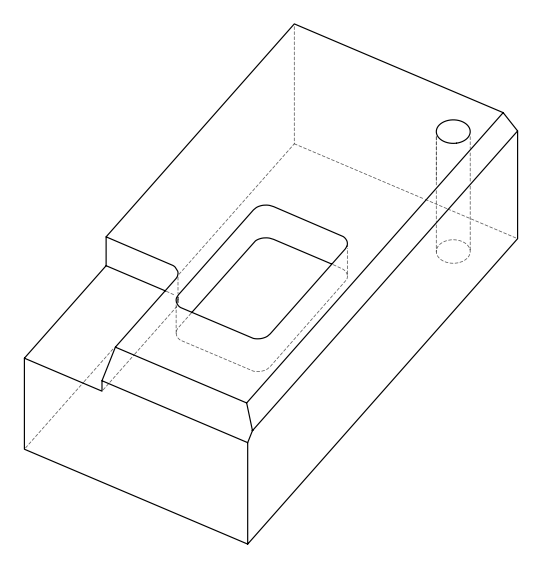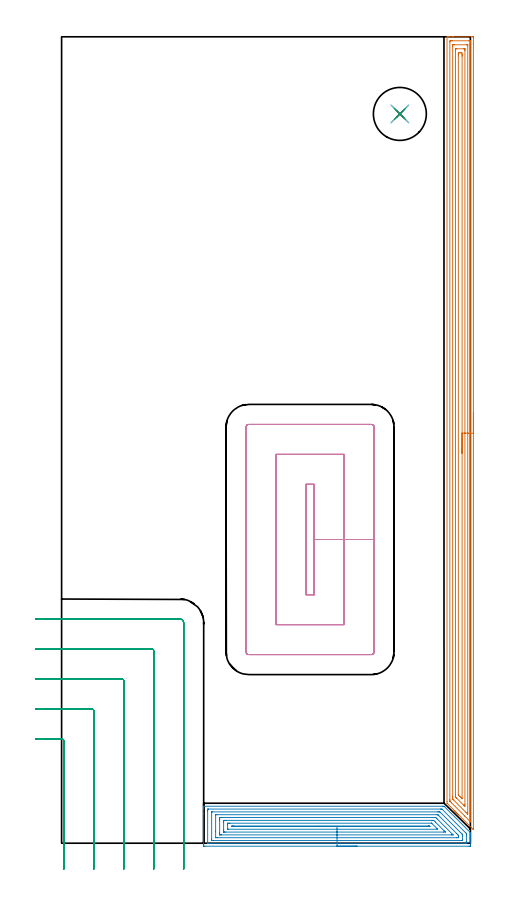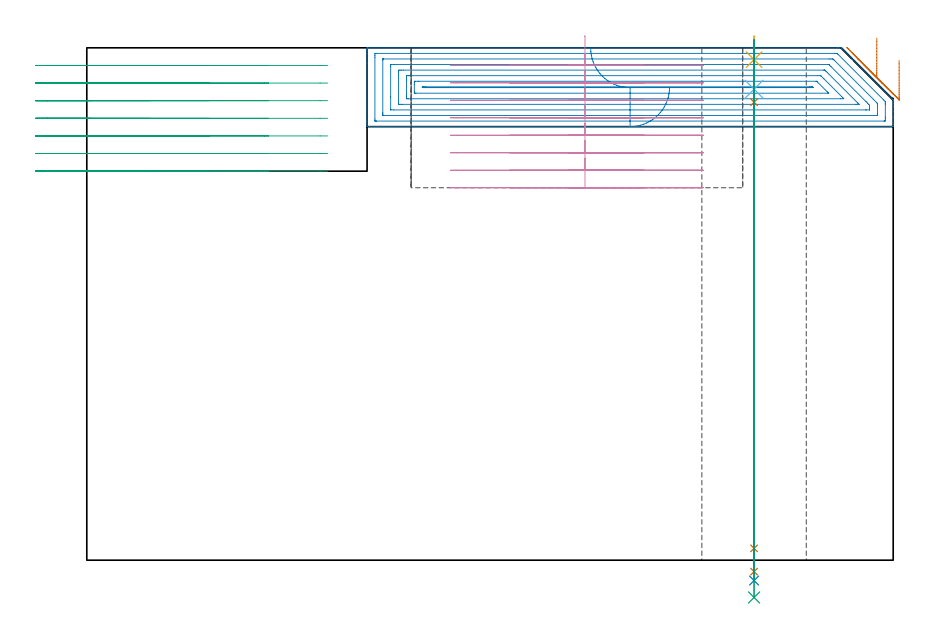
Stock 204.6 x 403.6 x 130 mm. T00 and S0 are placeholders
(PLAN: 9 operations, 6 tool changes, 49.7 min)
(1 AREA_MILL | FG_CHAMFER_SURFACE | UGT0205_001 | 15.88 min | 35017 mm3)
(2 AREA_MILL_1 | FG_CHAMFER_SURFACE_1 | UGT0205_001 | 8.46 min | 27061 mm3)
(3 MILL_CORNER_NOTCH_RECTANGULAR | CORNER_NOTCH_RECTANGULAR | UGT0201_094 | Follow Part, ap 5, ae 75% | 10.69 min | 269443 mm3)
(4 MILL_RECTANGULAR_POCKET | POCKET_RECTANGULAR_STRAIGHT | UGT0201_094 | Follow Part, ap 5, ae 75% | 12.86 min | 399758 mm3)
(5 SPOT_DRILL | STEP1HOLE | NXT0321_9005460120000 | 0.05 min | 168 mm3)
(6 DRILL_BLIND_HOLE_INTO_CENTER | STEP1HOLE | NXT0301_041 | 0.05 min | 281 mm3)
(7 GUN_DRILL_THROUGH_HOLE | STEP1HOLE | UGT0307_002 | 0.59 min | 3388 mm3)
(8 SPADE_DRILL_TO_ENLARGE_THROUGH_HOLE | STEP1HOLE | UGT0306_007 | 0.55 min | 23902 mm3)
(9 DRILL_TO_ENLARGE_THROUGH_HOLE | STEP1HOLE | UGT0301_388 | 0.57 min | 43898 mm3)
(TOOL UGT0205_001 | Chamfer Mill 20 x 3 x 45 deg. | D20 FL50 Z2)
(TOOL UGT0201_094 | End mill 20 mm | D20 FL38 Z4)
(TOOL NXT0321_9005460120000 | NC Spot Drill, 142deg, 12mm, Carbide, Uncoated | D12 PA142 FL30 Z2)
(TOOL NXT0301_041 | Carbide Drill 7mm [860.1-0700-035A1-MM 2214] | D7 PA140 FL53 Z2)
(TOOL UGT0307_002 | Gun Drill 6 mm | D6 PA130 FL24 Z1)
(TOOL UGT0306_007 | Spade Drill 16.5mm | D16.5 PA132 FL10 Z2)
(TOOL UGT0301_388 | Twist Drill 26.5 mm | D26.5 PA118 FL165 Z2)
(OP 1 AREA_MILL)
G17 G21 G94 G90
T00 M6
G54
G17 G0 G90 X206.1 Y215.2 S1061 M3
G43 Z140. H0
Z126.8
G94 G1 Y215.162 Z125.928 F250.
Y215.048 Z125.064
Y214.859 Z124.212
Y214.597 Z123.38
Y214.263 Z122.574
Y213.86 Z121.8
Y213.392 Z121.064
Y212.86 Z120.372
Y212.271 Z119.729
Y211.628 Z119.14
Y210.936 Z118.609
Y210.2 Z118.14
Y209.426 Z117.737
Y208.62 Z117.403
Y207.788 Z117.141
Y206.936 Z116.952
Y206.072 Z116.838
Y205.2 Z116.8
Y6.967
X206.093 Y6.819 Z116.806
X205.935 Y6.966 Z116.965
X198.79 Y14.11 Z124.108
X198.62 Y14.278 Z124.275
X198.454 Y14.445 Z124.443
X198.343 Y14.556 Z124.555
X198.179 Y14.718 Z124.715
X198.02 Y14.879 Z124.877
X197.897 Y15.002 Z125.001
X197.739 Y15.158 Z125.156
X197.586 Y15.313 Z125.311
X197.45 Y15.449 Z125.448
X197.299 Y15.599 Z125.596
X197.152 Y15.747 Z125.746
X197.004 Y15.895 Z125.894
X196.859 Y16.039 Z126.037
X196.718 Y16.181 Z126.18
X196.557 Y16.342 Z126.341
X196.419 Y16.479 Z126.477
X192.987 Y19.914 Z129.911
X192.906 Y19.999 Z129.992
X192.9 Y20.806 Z130.
Y403.434
X192.906 Y403.59 Z129.993
X193.225 Y403.6 Z129.675
X193.563 Z129.336
X194.217 Z128.677
X195.425 Z127.472
X195.978 Z126.916
X205.663 Z117.234
X205.942 Y403.598 Z116.955
X206.092 Y403.59 Z116.806
X206.099 Y403.438 Z116.799
X206.1 Y402.988 Z116.8
Y399.897
Y205.2
X204.686 Z118.214
X204.685 Y11.083 Z118.215
X204.679 Y10.687 Z118.221
X204.665 Y10.696 Z118.235
X204.627 Y10.727 Z118.273
X204.591 Y10.76 Z118.309
X201.786 Y13.564 Z121.114
X195.098 Y20.252 Z127.802
X194.545 Y20.807 Z128.355
X194.358 Y21.001 Z128.542
X194.327 Y21.034 Z128.573
X194.321 Y21.057 Z128.579
X194.318 Y21.105 Z128.582
X194.316 Y21.204 Z128.584
X194.314 Y21.601 Z128.586
Y21.7
X194.315 Y401.103 Z128.585
X194.316 Y401.202 Z128.584
X194.321 Y401.589 Z128.579
X194.708 Y401.597 Z128.192
X195.098 Y401.599 Z127.802
X195.586 Y401.6 Z127.314
X203.902 Y401.599 Z118.998
X204.393 Y401.596 Z118.507
X204.594 Y401.59 Z118.306
X204.679 Y401.562 Z118.221
X204.684 Y401.302 Z118.216
X204.685 Y401.202 Z118.215
X204.686 Y400.407 Z118.214
Y205.2
X203.272 Z119.628
X203.271 Y15.196 Z119.629
X203.267 Y14.556 Z119.633
X203.266 Y14.551 Z119.634
X203.25 Y14.556 Z119.65
X203.022 Y14.78 Z119.878
X202.35 Y15.449 Z120.55
X196.1 Y21.7 Z126.8
X195.978 Y21.823 Z126.922
X195.791 Y22.017 Z127.109
X195.746 Y22.065 Z127.154
X195.736 Y22.171 Z127.164
X195.732 Y22.339 Z127.168
X195.73 Y22.593 Z127.17
X195.729 Y22.846 Z127.171
X195.728 Y23.485 Z127.172
X195.729 Y398.776 Z127.171
X195.734 Y399.416 Z127.166
X195.735 Y399.541 Z127.165
X195.742 Y399.591 Z127.158
X195.801 Y399.596 Z127.099
X195.978 Y399.598 Z126.922
X196.677 Y399.6 Z126.223
X202.84 Z120.06
X203.022 Y399.598 Z119.878
X203.203 Y399.593 Z119.697
X203.253 Y399.59 Z119.647
X203.265 Y399.582 Z119.635
X203.267 Y399.567 Z119.633
X203.27 Y399.5 Z119.63
X203.271 Y399.416 Z119.629
Y399.163
X203.272 Y205.2 Z119.628
X201.857 Z121.043
Y19.31
X201.855 Y19.021 Z121.045
X201.85 Y18.423 Z121.05
X201.261 Y18.989 Z121.639
X201.228 Y19.021 Z121.672
X197.656 Y22.593 Z125.244
X197.571 Y22.68 Z125.329
X197.396 Y22.865 Z125.504
X197.15 Y23.127 Z125.75
X197.147 Y23.193 Z125.753
X197.145 Y23.485 Z125.755
X197.143 Y24.09 Z125.757
Y24.378
Y396.737
X197.147 Y397.338 Z125.753
X197.15 Y397.542 Z125.75
X197.16 Y397.59 Z125.74
X197.208 Y397.593 Z125.692
X197.314 Y397.596 Z125.586
X197.739 Y397.6 Z125.161
X197.769 Z125.131
X201.29 Z121.61
X201.689 Y397.598 Z121.211
X201.789 Y397.595 Z121.111
X201.837 Y397.59 Z121.063
X201.851 Y397.586 Z121.049
X201.852 Y397.57 Z121.048
X201.855 Y397.471 Z121.045
X201.857 Y397.025 Z121.043
Y396.737
Y205.2
X200.443 Z122.457
Y22.529
X200.442 Y22.465 Z122.458
X200.439 Y22.338 Z122.461
X200.436 Y22.273 Z122.464
X200.421 Y22.284 Z122.479
X200.38 Y22.321 Z122.52
X200.106 Y22.593 Z122.794
X199.5 Y23.198 Z123.4
X199.213 Y23.485 Z123.687
X198.62 Y24.082 Z124.28
X198.586 Y24.12 Z124.314
X198.57 Y24.139 Z124.33
X198.564 Y24.189 Z124.336
X198.559 Y24.315 Z124.341
X198.557 Y24.378 Z124.343
Y394.122
X198.561 Y394.951 Z124.339
X198.563 Y395.008 Z124.337
X198.62 Y395.59 Z124.28
X198.864 Y395.596 Z124.036
X199.5 Y395.599 Z123.4
X199.742 Y395.598 Z123.158
X200.38 Y395.59 Z122.52
X200.436 Y394.951 Z122.464
X200.44 Y394.891 Z122.46
X200.443 Y394.058 Z122.457
Y393.995
Y205.2
Y204.328 Z122.495
Y203.464 Z122.609
Y202.612 Z122.798
Y201.78 Z123.06
Y200.974 Z123.394
Y200.2 Z123.797
Y199.464 Z124.265
Y198.772 Z124.796
Y198.129 Z125.386
Y197.54 Z126.029
Y197.008 Z126.721
Y196.54 Z127.457
Y196.137 Z128.231
Y195.803 Z129.037
Y195.541 Z129.869
Y195.352 Z130.72
Y195.238 Z131.585
Y195.2 Z132.457
G0 Z140.
M5
M2
(OP 2 AREA_MILL_1)
G17 G21 G94 G90
T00 M6
G54
G17 G0 G90 X147.85 Y-1.5 S1061 M3
G43 Z140. H0
Z120.
G94 G1 X147.812 Z119.128 F250.
X147.698 Z118.263
X147.509 Z117.412
X147.247 Z116.58
X146.913 Z115.774
X146.51 Z115.
X146.042 Z114.264
X145.51 Z113.572
X144.921 Z112.929
X144.278 Z112.34
X143.586 Z111.808
X142.85 Z111.34
X142.076 Z110.937
X141.27 Z110.603
X140.438 Z110.341
X139.587 Z110.152
X138.722 Z110.038
X137.85 Z110.
X71.722
X71.104 Y-1.498 Z109.999
X71.102 Y-1.497 Z110.001
X71.1 Y-0.881 Z110.616
Y-0.259 Z111.238
Y14.579 Z126.074
Y16.988 Z128.483
Y17.687 Z129.187
Y18.015 Z129.515
Y18.433 Z129.924
X71.101 Y18.453 Z129.945
X71.11 Y18.497 Z129.988
X71.275 Y18.5 Z130.
X190.574
X191.403 Y18.494 Z129.992
X191.467 Y18.433 Z129.932
X204.527 Y5.373 Z116.871
X204.59 Y5.306 Z116.803
X204.6 Y5.023 Z116.523
Y4.286 Z115.786
Y3.586 Z115.082
Y2.343 Z113.84
Y0.906 Z112.402
Y-0.881 Z110.616
X204.598 Y-1.497 Z110.
X204.595 Y-1.498 Z109.999
X203.978 Y-1.5 Z110.
X137.85
Y-0.086 Z111.414
X73.509
X73.411 Y-0.085 Z111.415
X73.215 Y-0.08 Z111.42
X73.109 Y-0.075 Z111.425
X73.105 Y-0.046 Z111.454
X73.102 Y0.012 Z111.512
X73.1 Y0.421 Z111.921
Y16.094 Z127.594
X73.102 Y16.502 Z128.002
X73.11 Y16.988 Z128.488
X73.125 Y17.079 Z128.579
X73.313 Y17.084 Z128.584
X73.411 Y17.086 Z128.586
X189.778
X189.975 Y17.084 Z128.584
X190.36 Y17.078 Z128.578
X190.459 Y16.988 Z128.488
X190.574 Y16.876 Z128.376
X202.191 Y5.259 Z116.759
X202.571 Y4.867 Z116.367
X202.59 Y4.48 Z115.98
X202.599 Y4.072 Z115.572
X202.6 Y0.906 Z112.406
X202.599 Y0.498 Z111.998
X202.59 Y0.012 Z111.512
X202.575 Y-0.079 Z111.421
X202.388 Y-0.084 Z111.416
X202.289 Y-0.086 Z111.414
X137.85
Y1.328 Z112.828
X75.767 Y1.329 Z112.829
X75.296 Y1.331 Z112.831
X75.14 Y1.334 Z112.834
X75.12 Y1.335 Z112.835
X75.11 Y1.368 Z112.868
X75.105 Y1.472 Z112.972
X75.102 Y1.603 Z113.103
X75.1 Y1.799 Z113.299
Y1.996 Z113.496
X75.101 Y15.396 Z126.896
X75.105 Y15.593 Z127.093
X75.11 Y15.648 Z127.148
X75.114 Y15.666 Z127.166
X75.121 Y15.667 Z127.167
X75.179 Y15.67 Z127.17
X75.296 Y15.671 Z127.171
X188.316
X188.787 Y15.67 Z127.17
X189.214 Y15.667 Z127.167
X189.322 Y15.665 Z127.165
X189.557 Y15.439 Z126.939
X189.68 Y15.32 Z126.82
X199.628 Y5.373 Z116.873
X200.404 Y4.593 Z116.093
X200.51 Y4.48 Z115.98
X200.59 Y4.379 Z115.879
X200.596 Y4.288 Z115.788
X200.599 Y3.586 Z115.086
X200.6 Y3.39 Z114.89
Y1.799 Z113.299
Y1.603 Z113.103
X200.595 Y1.407 Z112.907
X200.59 Y1.352 Z112.852
X200.586 Y1.334 Z112.834
X200.579 Y1.333 Z112.833
X200.521 Y1.33 Z112.83
X200.404 Y1.329 Z112.829
X137.85 Y1.328 Z112.828
Y2.743 Z114.243
X77.927
X77.131 Y2.748 Z114.248
X77.114 Y2.749 Z114.249
X77.11 Y2.765 Z114.265
X77.105 Y2.818 Z114.318
X77.102 Y2.925 Z114.425
X77.1 Y6.027 Z117.527
Y13.852 Z125.352
X77.102 Y14.072 Z125.572
X77.105 Y14.181 Z125.681
X77.11 Y14.235 Z125.735
X77.115 Y14.251 Z125.751
X77.139 Y14.252 Z125.752
X77.977 Y14.257 Z125.757
X78.027
X187.943
X188.154 Y14.255 Z125.755
X188.258 Y14.252 Z125.752
X188.28 Y14.251 Z125.751
X188.327 Y14.212 Z125.712
X188.43 Y14.114 Z125.614
X188.787 Y13.764 Z125.264
X197.723 Y4.828 Z116.328
X198.068 Y4.48 Z115.98
X198.413 Y4.127 Z115.627
X198.59 Y3.929 Z115.429
X198.594 Y3.822 Z115.322
X198.6 Y3.603 Z115.103
Y3.148 Z114.648
X198.598 Y2.928 Z114.428
X198.595 Y2.819 Z114.319
X198.59 Y2.765 Z114.265
X198.585 Y2.749 Z114.249
X198.562 Y2.748 Z114.248
X197.723 Y2.743 Z114.243
X197.673
X137.85
Y4.157 Z115.657
X80.087
X79.765 Y4.158 Z115.658
X79.189 Y4.162 Z115.662
X79.13 Y4.164 Z115.664
X79.11 Y4.178 Z115.678
X79.104 Y4.247 Z115.747
X79.102 Y4.48 Z115.98
X79.1 Y5.144 Z116.644
X79.101 Y11.627 Z123.127
X79.103 Y12.288 Z123.788
X79.11 Y12.52 Z124.02
X79.128 Y12.836 Z124.336
X79.445 Y12.84 Z124.34
X79.765 Y12.842 Z124.342
X80.335 Y12.843 Z124.343
X186.999
X187.107 Y12.842 Z124.342
X187.193 Y12.839 Z124.339
X187.246 Y12.836 Z124.336
X187.283 Y12.807 Z124.307
X187.577 Y12.52 Z124.02
X187.893 Y12.208 Z123.708
X195.622 Y4.48 Z115.98
X195.936 Y4.164 Z115.664
Y4.159 Z115.659
X195.364 Y4.157 Z115.657
X195.042
X137.85
Y5.571 Z117.071
X82.247
X81.552 Y5.572 Z117.072
X81.351 Y5.574 Z117.074
X81.18 Y5.578 Z117.078
X81.11 Y5.585 Z117.085
X81.107 Y5.626 Z117.126
X81.102 Y5.823 Z117.323
X81.1 Y6.266 Z117.766
Y6.718 Z118.218
Y10.292 Z121.792
X81.101 Y10.734 Z122.234
X81.104 Y11.182 Z122.682
X81.11 Y11.335 Z122.835
X81.126 Y11.422 Z122.922
X81.204 Y11.424 Z122.924
X81.552 Y11.428 Z122.928
X81.75 Y11.429 Z122.929
X82.445
X185.411 Y11.428 Z122.928
X186.106 Y11.423 Z122.923
X186.2 Y11.422 Z122.922
X186.301 Y11.339 Z122.839
X186.999 Y10.653 Z122.153
X191.467 Y6.185 Z117.685
X191.817 Y5.83 Z117.33
X191.99 Y5.652 Z117.152
X192.059 Y5.578 Z117.078
X191.269 Y5.571 Z117.071
X137.85
Y6.985 Z118.485
X83.513 Y6.986 Z118.486
X83.339 Y6.987 Z118.487
X83.165 Y6.99 Z118.49
X83.122 Y6.992 Z118.492
X83.11 Y7.018 Z118.518
X83.105 Y7.08 Z118.58
X83.102 Y7.16 Z118.66
X83.1 Y7.398 Z118.898
Y9.185 Z120.685
X83.107 Y9.84 Z121.34
X83.11 Y9.959 Z121.459
X83.115 Y10.008 Z121.508
X83.169 Y10.01 Z121.51
X83.339 Y10.012 Z121.512
X84.058 Y10.015 Z121.515
X84.233
X185.038 Y10.014 Z121.514
X185.125 Y10.012 Z121.512
X185.167 Y10.009 Z121.509
X185.185 Y10.006 Z121.506
X185.212 Y9.986 Z121.486
X185.361 Y9.84 Z121.34
X187.893 Y7.31 Z118.81
X188.042 Y7.16 Z118.66
X188.188 Y7.007 Z118.507
X188.201 Y6.991 Z118.491
X188.2 Y6.99 Z118.49
X188.172 Y6.987 Z118.487
X188.126 Y6.986 Z118.486
X188.068 Y6.985 Z118.485
X137.85
Y8.399 Z119.899
X86.02 Y8.4 Z119.9
X85.672 Y8.401 Z119.901
X85.327 Y8.404 Z119.904
X85.126 Y8.407 Z119.907
X85.11 Y8.513 Z120.013
X85.126 Y8.593 Z120.093
X85.475 Y8.598 Z120.098
X85.819 Y8.6 Z120.1
X86.02
X183.425
X183.773 Y8.598 Z120.098
X183.972 Y8.594 Z120.094
X184.153 Y8.589 Z120.089
X184.318 Y8.43 Z119.93
X184.333 Y8.41 Z119.91
X184.318 Y8.407 Z119.907
X183.97 Y8.401 Z119.901
X183.079 Y8.399 Z119.899
X137.85
X136.978 Z119.938
X136.114 Z120.051
X135.262 Z120.24
X134.43 Z120.503
X133.624 Z120.836
X132.85 Z121.239
X132.114 Z121.708
X131.422 Z122.239
X130.779 Z122.828
X130.19 Z123.472
X129.659 Z124.164
X129.19 Z124.899
X128.787 Z125.673
X128.453 Z126.479
X128.191 Z127.311
X128.002 Z128.163
X127.888 Z129.028
X127.85 Z129.899
G0 Z140.
M5
M2
(OP 3 MILL_CORNER_NOTCH_RECTANGULAR)
G17 G21 G94 G90
T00 M6
G54
G17 G0 G90 X1.1 Y-13. S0 M3
G43 Z140. H0
Z125.528
G94 G1 Y-10. F250.
Y51.206 F500.
G3 X0.106 Y52.2 R1.
G1 X-10.
X-13. F250.
G0 Z140.
X16.1 Y-13.
Z125.528
G1 Y-10.
Y66.205 F500.
G3 X15.105 Y67.2 R1.
G1 X-10.
X-13. F250.
G0 Z140.
X31.1 Y-13.
Z125.528
G1 Y-10.
Y81.205 F500.
G3 X30.105 Y82.2 R1.
G1 X-10.
X-13. F250.
G0 Z140.
X46.1 Y-13.
Z125.528
G1 Y-10.
Y96.205 F500.
G3 X45.105 Y97.2 R1.
G1 X-10.
X-13. F250.
G0 Z140.
X61.1 Y-13.
Z125.528
G1 Y-10.
Y110.3 F500.
G3 X59.2 Y112.2 R1.9
G1 X-10.
X-13. F250.
G0 Z140.
X1.1 Y-13.
Z121.057
G1 Y-10.
Y51.206 F500.
G3 X0.106 Y52.2 R1.
G1 X-10.
X-13. F250.
G0 Z140.
X16.1 Y-13.
Z121.057
G1 Y-10.
Y66.205 F500.
G3 X15.105 Y67.2 R1.
G1 X-10.
X-13. F250.
G0 Z140.
X31.1 Y-13.
Z121.057
G1 Y-10.
Y81.205 F500.
G3 X30.105 Y82.2 R1.
G1 X-10.
X-13. F250.
G0 Z140.
X46.1 Y-13.
Z121.057
G1 Y-10.
Y96.205 F500.
G3 X45.105 Y97.2 R1.
G1 X-10.
X-13. F250.
G0 Z140.
X61.1 Y-13.
Z121.057
G1 Y-10.
Y110.3 F500.
G3 X59.2 Y112.2 R1.9
G1 X-10.
X-13. F250.
G0 Z140.
X1.1 Y-13.
Z116.586
G1 Y-10.
Y51.206 F500.
G3 X0.106 Y52.2 R1.
G1 X-10.
X-13. F250.
G0 Z140.
X16.1 Y-13.
Z116.586
G1 Y-10.
Y66.206 F500.
G3 X15.105 Y67.2 R1.
G1 X-10.
X-13. F250.
G0 Z140.
X31.1 Y-13.
Z116.586
G1 Y-10.
Y81.205 F500.
G3 X30.105 Y82.2 R1.
G1 X-10.
X-13. F250.
G0 Z140.
X46.1 Y-13.
Z116.586
G1 Y-10.
Y96.205 F500.
G3 X45.105 Y97.2 R1.
G1 X-10.
X-13. F250.
G0 Z140.
X61.1 Y-13.
Z116.586
G1 Y-10.
Y110.3 F500.
G3 X59.2 Y112.2 R1.9
G1 X-10.
X-13. F250.
G0 Z140.
X1.1 Y-13.
Z112.114
G1 Y-10.
Y51.206 F500.
G3 X0.106 Y52.2 R1.
G1 X-10.
X-13. F250.
G0 Z140.
X16.1 Y-13.
Z112.114
G1 Y-10.
Y66.206 F500.
G3 X15.105 Y67.2 R1.
G1 X-10.
X-13. F250.
G0 Z140.
X31.1 Y-13.
Z112.114
G1 Y-10.
Y81.205 F500.
G3 X30.105 Y82.2 R1.
G1 X-10.
X-13. F250.
G0 Z140.
X46.1 Y-13.
Z112.114
G1 Y-10.
Y96.205 F500.
G3 X45.105 Y97.2 R1.
G1 X-10.
X-13. F250.
G0 Z140.
X61.1 Y-13.
Z112.114
G1 Y-10.
Y110.3 F500.
G3 X59.2 Y112.2 R1.9
G1 X-10.
X-13. F250.
G0 Z140.
X1.1 Y-13.
Z107.643
G1 Y-10.
Y51.206 F500.
G3 X0.106 Y52.2 R1.
G1 X-10.
X-13. F250.
G0 Z140.
X16.1 Y-13.
Z107.643
G1 Y-10.
Y66.205 F500.
G3 X15.105 Y67.2 R1.
G1 X-10.
X-13. F250.
G0 Z140.
X31.1 Y-13.
Z107.643
G1 Y-10.
Y81.205 F500.
G3 X30.105 Y82.2 R1.
G1 X-10.
X-13. F250.
G0 Z140.
X46.1 Y-13.
Z107.643
G1 Y-10.
Y96.205 F500.
G3 X45.105 Y97.2 R1.
G1 X-10.
X-13. F250.
G0 Z140.
X61.1 Y-13.
Z107.643
G1 Y-10.
Y110.3 F500.
G3 X59.2 Y112.2 R1.9
G1 X-10.
X-13. F250.
G0 Z140.
X1.1 Y-13.
Z103.171
G1 Y-10.
Y51.206 F500.
G3 X0.106 Y52.2 R1.
G1 X-10.
X-13. F250.
G0 Z140.
X16.1 Y-13.
Z103.171
G1 Y-10.
Y66.205 F500.
G3 X15.105 Y67.2 R1.
G1 X-10.
X-13. F250.
G0 Z140.
X31.1 Y-13.
Z103.171
G1 Y-10.
Y81.205 F500.
G3 X30.105 Y82.2 R1.
G1 X-10.
X-13. F250.
G0 Z140.
X46.1 Y-13.
Z103.171
G1 Y-10.
Y96.205 F500.
G3 X45.105 Y97.2 R1.
G1 X-10.
X-13. F250.
G0 Z140.
X61.1 Y-13.
Z103.171
G1 Y-10.
Y110.3 F500.
G3 X59.2 Y112.2 R1.9
G1 X-10.
X-13. F250.
G0 Z140.
X1.1 Y-13.
Z98.7
G1 Y-10.
Y51.206 F500.
G3 X0.106 Y52.2 R1.
G1 X-10.
X-13. F250.
G0 Z140.
X16.1 Y-13.
Z98.7
G1 Y-10.
Y66.205 F500.
G3 X15.105 Y67.2 R1.
G1 X-10.
X-13. F250.
G0 Z140.
X31.1 Y-13.
Z98.7
G1 Y-10.
Y81.205 F500.
G3 X30.105 Y82.2 R1.
G1 X-10.
X-13. F250.
G0 Z140.
X46.1 Y-13.
Z98.7
G1 Y-10.
Y96.205 F500.
G3 X45.105 Y97.2 R1.
G1 X-10.
X-13. F250.
G0 Z140.
X61.1 Y-13.
Z98.7
G1 Y-10.
Y110.3 F500.
G3 X59.2 Y112.2 R1.9
G1 X-10.
X-13. F250.
G0 Z140.
M5
M2
(OP 4 MILL_RECTANGULAR_POCKET)
G17 G21 G94 G90
T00 M6
G54
G17 G0 G90 X126.243 Y124.4 S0 M3
G43 Z140. H0
Z133.
G94 G1 X126.4 Z132.958 F250.
Y152. Z125.562
Y179.6 F500.
X122.3
Y124.4
X126.4
Y152.
X141.4
Y194.6
X107.3
Y109.4
X141.4
Y152.
X156.4
Y208.2
G3 X155. Y209.6 R1.4
G1 X93.7
G3 X92.3 Y208.2 R1.4
G1 Y95.8
G3 X93.7 Y94.4 R1.4
G1 X155.
G3 X156.4 Y95.8 R1.4
G1 Y152.
Y153.
G0 X126.243 Y124.4 Z128.562
G1 X126.4 Z128.52 F250.
Y152. Z121.125
Y179.6 F500.
X122.3
Y124.4
X126.4
Y152.
X141.4
Y194.6
X107.3
Y109.4
X141.4
Y152.
X156.4
Y208.2
G3 X155. Y209.6 R1.4
G1 X93.7
G3 X92.3 Y208.2 R1.4
G1 Y95.8
G3 X93.7 Y94.4 R1.4
G1 X155.
G3 X156.4 Y95.8 R1.4
G1 Y152.
Y153.
G0 X126.243 Y124.4 Z124.125
G1 X126.4 Z124.083 F250.
Y152. Z116.687
Y179.6 F500.
X122.3
Y124.4
X126.4
Y152.
X141.4
Y194.6
X107.3
Y109.4
X141.4
Y152.
X156.4
Y208.2
G3 X155. Y209.6 R1.4
G1 X93.7
G3 X92.3 Y208.2 R1.4
G1 Y95.8
G3 X93.7 Y94.4 R1.4
G1 X155.
G3 X156.4 Y95.8 R1.4
G1 Y152.
Y153.
G0 X126.243 Y124.4 Z119.687
G1 X126.4 Z119.645 F250.
Y152. Z112.25
Y179.6 F500.
X122.3
Y124.4
X126.4
Y152.
X141.4
Y194.6
X107.3
Y109.4
X141.4
Y152.
X156.4
Y208.2
G3 X155. Y209.6 R1.4
G1 X93.7
G3 X92.3 Y208.2 R1.4
G1 Y95.8
G3 X93.7 Y94.4 R1.4
G1 X155.
G3 X156.4 Y95.8 R1.4
G1 Y152.
Y153.
G0 X126.243 Y124.4 Z115.25
G1 X126.4 Z115.208 F250.
Y152. Z107.812
Y179.6 F500.
X122.3
Y124.4
X126.4
Y152.
X141.4
Y194.6
X107.3
Y109.4
X141.4
Y152.
X156.4
Y208.2
G3 X155. Y209.6 R1.4
G1 X93.7
G3 X92.3 Y208.2 R1.4
G1 Y95.8
G3 X93.7 Y94.4 R1.4
G1 X155.
G3 X156.4 Y95.8 R1.4
G1 Y152.
Y153.
G0 X126.243 Y124.4 Z110.812
G1 X126.4 Z110.77 F250.
Y152. Z103.375
Y179.6 F500.
X122.3
Y124.4
X126.4
Y152.
X141.4
Y194.6
X107.3
Y109.4
X141.4
Y152.
X156.4
Y208.2
G3 X155. Y209.6 R1.4
G1 X93.7
G3 X92.3 Y208.2 R1.4
G1 Y95.8
G3 X93.7 Y94.4 R1.4
G1 X155.
G3 X156.4 Y95.8 R1.4
G1 Y152.
Y153.
G0 X126.243 Y124.4 Z106.375
G1 X126.4 Z106.333 F250.
Y152. Z98.937
Y179.6 F500.
X122.3
Y124.4
X126.4
Y152.
X141.4
Y194.6
X107.3
Y109.4
X141.4
Y152.
X156.4
Y208.2
G3 X155. Y209.6 R1.4
G1 X93.7
G3 X92.3 Y208.2 R1.4
G1 Y95.8
G3 X93.7 Y94.4 R1.4
G1 X155.
G3 X156.4 Y95.8 R1.4
G1 Y152.
Y153.
G0 X126.243 Y124.4 Z101.937
G1 X126.4 Z101.895 F250.
Y152. Z94.5
Y179.6 F500.
X122.3
Y124.4
X126.4
Y152.
X141.4
Y194.6
X107.3
Y109.4
X141.4
Y152.
X156.4
Y208.2
G3 X155. Y209.6 R1.4
G1 X93.7
G3 X92.3 Y208.2 R1.4
G1 Y95.8
G3 X93.7 Y94.4 R1.4
G1 X155.
G3 X156.4 Y95.8 R1.4
G1 Y152.
Y153.
G0 Z140.
M5
M2
(OP 5 SPOT_DRILL)
G17 G21 G94 G90
T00 M6
G54
G17 G0 G90 X169.3 Y365. S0 M3
G43 Z140. H0
G94 G81 G98 Z127. F250. R133.
G80
M5
M2
(OP 6 DRILL_BLIND_HOLE_INTO_CENTER)
G17 G21 G94 G90
T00 M6
G54
G17 G0 G90 X169.3 Y365. S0 M3
G43 Z140. H1
G94 G81 G98 Z119.5 F250. R132.
G80
M5
M2
(OP 7 GUN_DRILL_THROUGH_HOLE)
G17 G21 G94 G90
T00 M6
G54
G17 G0 G90 X169.3 Y365. M8
G43 Z140. H0
Z126.952
S716 M3
G94 G1 Z116.193 F125. M26
G4 X.084
Z3. F250.
G4 X.084
Z-2.899 F125.
G4 X.084
M5
M9
G0 Z126.952
Z140.
M2
(OP 8 SPADE_DRILL_TO_ENLARGE_THROUGH_HOLE)
G17 G21 G94 G90
T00 M6
G54
G17 G0 G90 X169.3 Y365. S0 M3
G43 Z140. H0
G94 G73 G98 Z-5.173 F250. Q15.019 R132.
G80
M5
M2
(OP 9 DRILL_TO_ENLARGE_THROUGH_HOLE)
G17 G21 G94 G90
T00 M6
G54
G17 G0 G90 X169.3 Y365. S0 M3
G43 Z140. H0
G94 G73 G98 Z-9.461 F250. Q23.244 R132.
G80
M5
M2
